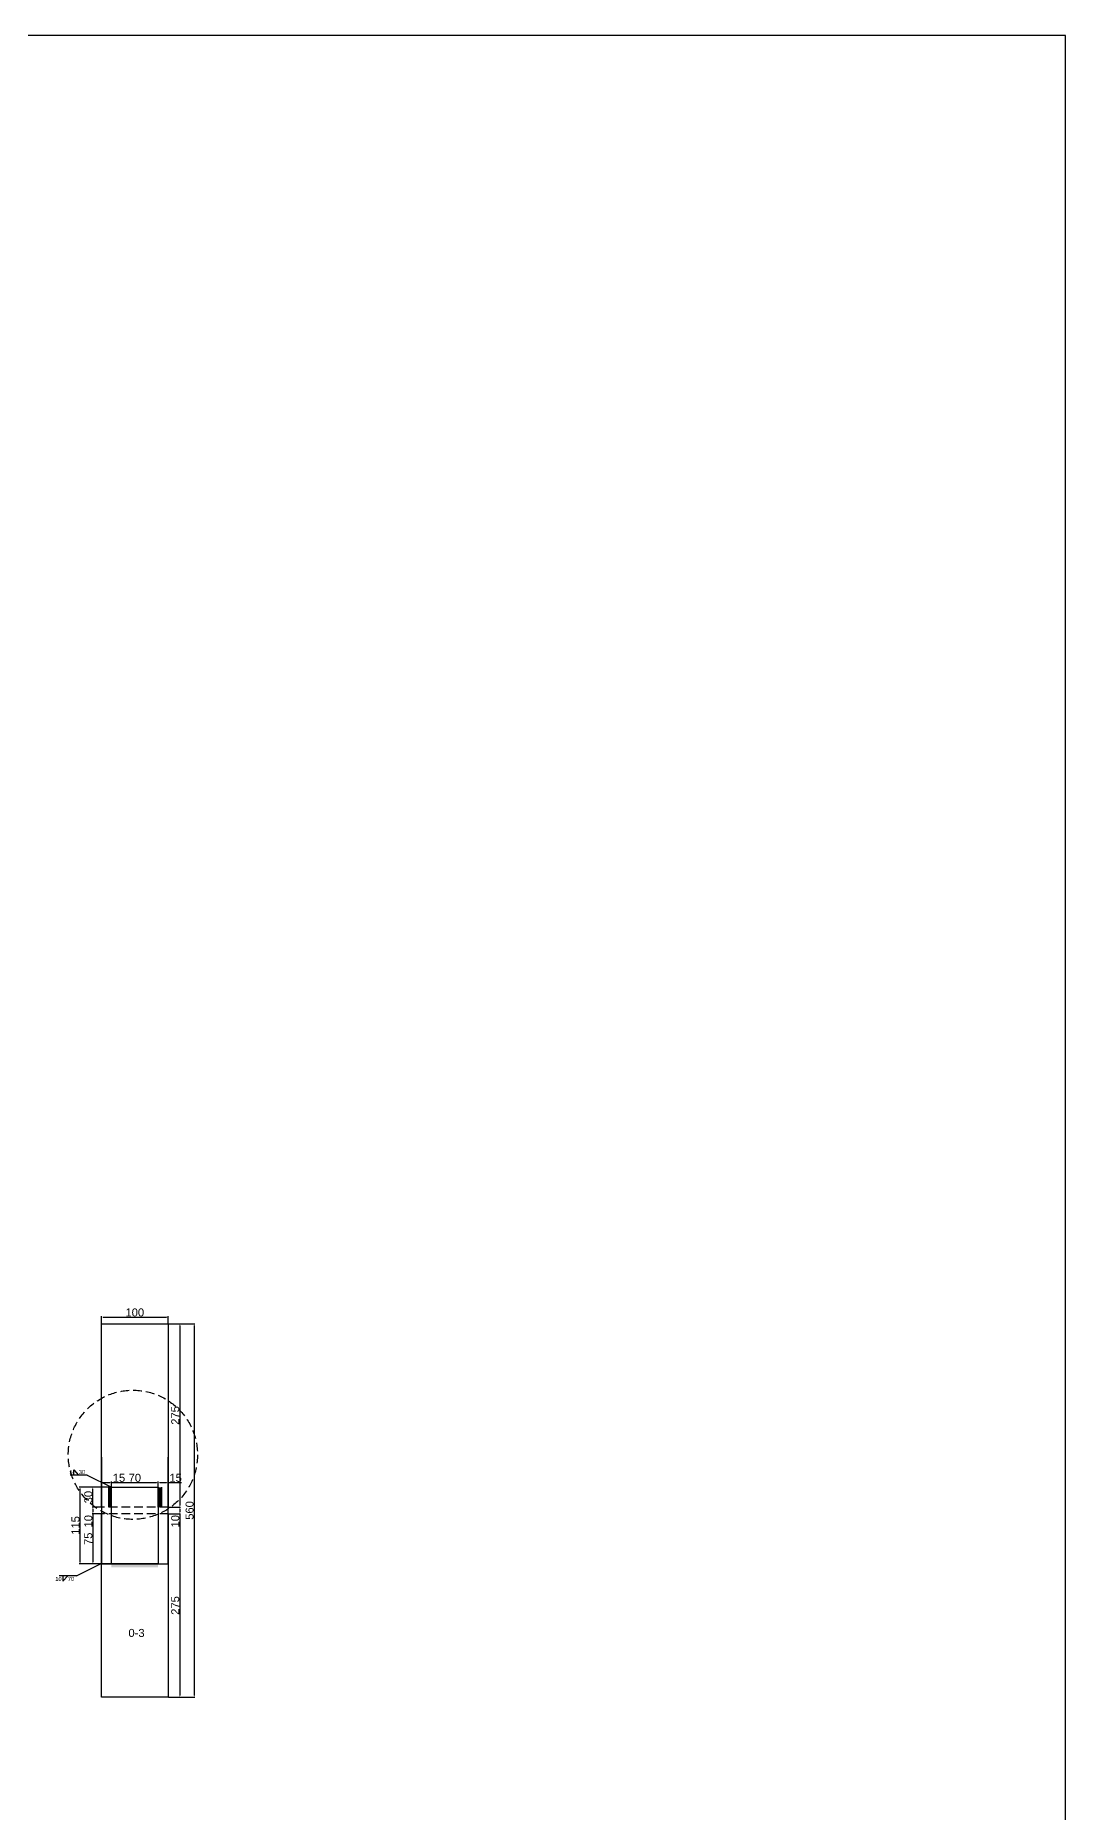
# Model space of a CAD drawing. Header units: millimetres. Extents: x 1455 to 24185, y -7314 to 4772.
# Drawn here: x 22640 to 24185, y 1693 to 4358 of the extents above; entities that cross this region are included whole.
import ezdxf

# ---------------------------------------------------------------- set-up
doc = ezdxf.new("R2010")
doc.units = ezdxf.units.MM
doc.linetypes.add('DASHED', pattern=[19.05, 12.7, -6.35])
for name, color, linetype in [('切平处', 3, 'DASHED'), ('尺寸标注', 6, 'Continuous'), ('标号', 4, 'Continuous'), ('焊缝', 250, 'Continuous')]:
    doc.layers.add(name, color=color, linetype=linetype)
doc.styles.get("Standard").update_dxf_attribs({"font": 'arial.ttf'})
doc.dimstyles.new('ISO-25-JHF', dxfattribs={"dimtxt": 12, "dimasz": 2.5, "dimexe": 1.25, "dimexo": 0.625, "dimtad": 1, "dimtxsty": 'Standard', "dimcen": 2.5, "dimadec": 0, "dimazin": 0, "dimtfac": 1, "dimtmove": 0, "dimatfit": 3, "dimfxl": 1, "dimarcsym": 0})

# ---------------------------------------------------------------- blocks, each defined once
blk = doc.blocks.new('*D1605')
at = {"layer": 'Defpoints', "color": 0, "transparency": 16777216}
for p in [(22738.8, 2426.3), (22838.8, 2436.4), (22838.8, 2426.3)]:
    blk.add_point(p, dxfattribs=at)
at = {"layer": '尺寸标注', "color": 0, "lineweight": -2, "transparency": 16777216}
for p, q in [((22738.8, 2426.9), (22738.8, 2437.7)), ((22741.3, 2436.4), (22836.3, 2436.4)), ((22838.8, 2426.9), (22838.8, 2437.7))]:
    blk.add_line(p, q, dxfattribs=at)
at = {"layer": '尺寸标注', "color": 0, "transparency": 16777216}
for points in [[(22741.3, 2436.8), (22741.3, 2436), (22738.8, 2436.4)], [(22836.3, 2436.8), (22836.3, 2436), (22838.8, 2436.4)]]:
    blk.add_solid(points, dxfattribs=at)
at = {"layer": '尺寸标注', "color": 0, "transparency": 16777216, "insert": (22788.8, 2443.2), "char_height": 12, "attachment_point": 5}
blk.add_mtext('100', dxfattribs=at)
blk = doc.blocks.new('*D1606')
at = {"layer": 'Defpoints', "color": 0, "transparency": 16777216}
for p in [(22838.8, 2426.3), (22838.8, 2151.3), (22856.3, 2151.3)]:
    blk.add_point(p, dxfattribs=at)
at = {"layer": '尺寸标注', "color": 0, "lineweight": -2, "transparency": 16777216}
for p, q in [((22839.4, 2426.3), (22857.5, 2426.3)), ((22856.3, 2423.8), (22856.3, 2153.8)), ((22839.4, 2151.3), (22857.5, 2151.3))]:
    blk.add_line(p, q, dxfattribs=at)
at = {"layer": '尺寸标注', "color": 0, "transparency": 16777216}
for points in [[(22855.9, 2423.8), (22856.7, 2423.8), (22856.3, 2426.3)], [(22855.9, 2153.8), (22856.7, 2153.8), (22856.3, 2151.3)]]:
    blk.add_solid(points, dxfattribs=at)
at = {"layer": '尺寸标注', "color": 0, "transparency": 16777216, "insert": (22849.5, 2288.8), "char_height": 12, "attachment_point": 5, "rotation": 90}
blk.add_mtext('275', dxfattribs=at)
blk = doc.blocks.new('*D1607')
at = {"layer": 'Defpoints', "color": 0, "transparency": 16777216}
for p in [(22838.8, 2151.3), (22838.8, 2141.3), (22856.3, 2141.3)]:
    blk.add_point(p, dxfattribs=at)
at = {"layer": '尺寸标注', "color": 0, "lineweight": -2, "transparency": 16777216}
for p, q in [((22839.4, 2151.3), (22857.5, 2151.3)), ((22839.4, 2141.3), (22857.5, 2141.3)), ((22856.3, 2148.8), (22856.3, 2143.8)), ((22856.3, 2141.3), (22856.3, 2121.5))]:
    blk.add_line(p, q, dxfattribs=at)
at = {"layer": '尺寸标注', "color": 0, "transparency": 16777216}
for points in [[(22855.9, 2148.8), (22856.7, 2148.8), (22856.3, 2151.3)], [(22855.9, 2143.8), (22856.7, 2143.8), (22856.3, 2141.3)]]:
    blk.add_solid(points, dxfattribs=at)
at = {"layer": '尺寸标注', "color": 0, "transparency": 16777216, "insert": (22849.5, 2130.1), "char_height": 12, "attachment_point": 5, "rotation": 90}
blk.add_mtext('10', dxfattribs=at)
blk = doc.blocks.new('*D1608')
at = {"layer": 'Defpoints', "color": 0, "transparency": 16777216}
for p in [(22838.8, 2141.3), (22838.8, 1866.3), (22856.3, 1866.3)]:
    blk.add_point(p, dxfattribs=at)
at = {"layer": '尺寸标注', "color": 0, "lineweight": -2, "transparency": 16777216}
for p, q in [((22839.4, 2141.3), (22857.5, 2141.3)), ((22856.3, 2138.8), (22856.3, 1868.8)), ((22839.4, 1866.3), (22857.5, 1866.3))]:
    blk.add_line(p, q, dxfattribs=at)
at = {"layer": '尺寸标注', "color": 0, "transparency": 16777216}
for points in [[(22855.9, 2138.8), (22856.7, 2138.8), (22856.3, 2141.3)], [(22855.9, 1868.8), (22856.7, 1868.8), (22856.3, 1866.3)]]:
    blk.add_solid(points, dxfattribs=at)
at = {"layer": '尺寸标注', "color": 0, "transparency": 16777216, "insert": (22849.5, 2003.8), "char_height": 12, "attachment_point": 5, "rotation": 90}
blk.add_mtext('275', dxfattribs=at)
blk = doc.blocks.new('*D1481')
at = {"layer": 'Defpoints', "color": 0, "transparency": 16777216}
for p in [(22838.8, 2426.3), (22838.8, 1866.3), (22877.7, 1866.3)]:
    blk.add_point(p, dxfattribs=at)
at = {"layer": '尺寸标注', "color": 0, "lineweight": -2, "transparency": 16777216}
for p, q in [((22839.4, 2426.3), (22879, 2426.3)), ((22877.7, 2423.8), (22877.7, 1868.8)), ((22839.4, 1866.3), (22879, 1866.3))]:
    blk.add_line(p, q, dxfattribs=at)
at = {"layer": '尺寸标注', "color": 0, "transparency": 16777216}
for points in [[(22877.3, 2423.8), (22878.2, 2423.8), (22877.7, 2426.3)], [(22877.3, 1868.8), (22878.2, 1868.8), (22877.7, 1866.3)]]:
    blk.add_solid(points, dxfattribs=at)
at = {"layer": '尺寸标注', "color": 0, "transparency": 16777216, "insert": (22871, 2146.3), "char_height": 12, "attachment_point": 5, "rotation": 90}
blk.add_mtext('560', dxfattribs=at)
blk = doc.blocks.new('*D1609')
at = {"layer": 'Defpoints', "color": 0, "transparency": 16777216}
for p in [(22706.6, 2181.3), (22753.8, 2181.3), (22753.8, 2066.3)]:
    blk.add_point(p, dxfattribs=at)
at = {"layer": '尺寸标注', "color": 0, "lineweight": -2, "transparency": 16777216}
for p, q in [((22753.2, 2181.3), (22705.4, 2181.3)), ((22706.6, 2068.8), (22706.6, 2178.8)), ((22753.2, 2066.3), (22705.4, 2066.3))]:
    blk.add_line(p, q, dxfattribs=at)
at = {"layer": '尺寸标注', "color": 0, "transparency": 16777216}
for points in [[(22706.2, 2178.8), (22707.1, 2178.8), (22706.6, 2181.3)], [(22706.2, 2068.8), (22707.1, 2068.8), (22706.6, 2066.3)]]:
    blk.add_solid(points, dxfattribs=at)
at = {"layer": '尺寸标注', "color": 0, "transparency": 16777216, "insert": (22699.9, 2123.8), "char_height": 12, "attachment_point": 5, "rotation": 90}
blk.add_mtext('115', dxfattribs=at)
blk = doc.blocks.new('*D1482')
at = {"layer": 'Defpoints', "color": 0, "transparency": 16777216}
for p in [(22725.9, 2181.3), (22738.8, 2181.3), (22738.8, 2151.3)]:
    blk.add_point(p, dxfattribs=at)
at = {"layer": '尺寸标注', "color": 0, "lineweight": -2, "transparency": 16777216}
for p, q in [((22738.2, 2181.3), (22724.6, 2181.3)), ((22725.9, 2153.8), (22725.9, 2178.8)), ((22738.2, 2151.3), (22724.6, 2151.3))]:
    blk.add_line(p, q, dxfattribs=at)
at = {"layer": '尺寸标注', "color": 0, "transparency": 16777216}
for points in [[(22725.4, 2178.8), (22726.3, 2178.8), (22725.9, 2181.3)], [(22725.4, 2153.8), (22726.3, 2153.8), (22725.9, 2151.3)]]:
    blk.add_solid(points, dxfattribs=at)
at = {"layer": '尺寸标注', "color": 0, "transparency": 16777216, "insert": (22719.1, 2166.3), "char_height": 12, "attachment_point": 5, "rotation": 90}
blk.add_mtext('30', dxfattribs=at)
blk = doc.blocks.new('*D1610')
at = {"layer": 'Defpoints', "color": 0, "transparency": 16777216}
for p in [(22753.8, 2188.4), (22738.8, 2181.3), (22753.8, 2181.3)]:
    blk.add_point(p, dxfattribs=at)
at = {"layer": '尺寸标注', "color": 0, "lineweight": -2, "transparency": 16777216}
for p, q in [((22738.8, 2181.9), (22738.8, 2189.7)), ((22741.3, 2188.4), (22751.3, 2188.4)), ((22753.8, 2181.9), (22753.8, 2189.7)), ((22753.8, 2188.4), (22773.7, 2188.4))]:
    blk.add_line(p, q, dxfattribs=at)
at = {"layer": '尺寸标注', "color": 0, "transparency": 16777216}
for points in [[(22741.3, 2188.9), (22741.3, 2188), (22738.8, 2188.4)], [(22751.3, 2188.9), (22751.3, 2188), (22753.8, 2188.4)]]:
    blk.add_solid(points, dxfattribs=at)
at = {"layer": '尺寸标注', "color": 0, "transparency": 16777216, "insert": (22765, 2195.2), "char_height": 12, "attachment_point": 5}
blk.add_mtext('15', dxfattribs=at)
blk = doc.blocks.new('*D1611')
at = {"layer": 'Defpoints', "color": 0, "transparency": 16777216}
for p in [(22823.8, 2188.4), (22753.8, 2181.3), (22823.8, 2181.3)]:
    blk.add_point(p, dxfattribs=at)
at = {"layer": '尺寸标注', "color": 0, "lineweight": -2, "transparency": 16777216}
for p, q in [((22753.8, 2181.9), (22753.8, 2189.7)), ((22756.3, 2188.4), (22821.3, 2188.4)), ((22823.8, 2181.9), (22823.8, 2189.7))]:
    blk.add_line(p, q, dxfattribs=at)
at = {"layer": '尺寸标注', "color": 0, "transparency": 16777216}
for points in [[(22756.3, 2188.9), (22756.3, 2188), (22753.8, 2188.4)], [(22821.3, 2188.9), (22821.3, 2188), (22823.8, 2188.4)]]:
    blk.add_solid(points, dxfattribs=at)
at = {"layer": '尺寸标注', "color": 0, "transparency": 16777216, "insert": (22788.8, 2195.2), "char_height": 12, "attachment_point": 5}
blk.add_mtext('70', dxfattribs=at)
blk = doc.blocks.new('*D1612')
at = {"layer": 'Defpoints', "color": 0, "transparency": 16777216}
for p in [(22838.8, 2188.4), (22823.8, 2181.3), (22838.8, 2181.3)]:
    blk.add_point(p, dxfattribs=at)
at = {"layer": '尺寸标注', "color": 0, "lineweight": -2, "transparency": 16777216}
for p, q in [((22823.8, 2181.9), (22823.8, 2189.7)), ((22826.3, 2188.4), (22836.3, 2188.4)), ((22838.8, 2181.9), (22838.8, 2189.7)), ((22838.8, 2188.4), (22858.7, 2188.4))]:
    blk.add_line(p, q, dxfattribs=at)
at = {"layer": '尺寸标注', "color": 0, "transparency": 16777216}
for points in [[(22826.3, 2188.9), (22826.3, 2188), (22823.8, 2188.4)], [(22836.3, 2188.9), (22836.3, 2188), (22838.8, 2188.4)]]:
    blk.add_solid(points, dxfattribs=at)
at = {"layer": '尺寸标注', "color": 0, "transparency": 16777216, "insert": (22850, 2195.2), "char_height": 12, "attachment_point": 5}
blk.add_mtext('15', dxfattribs=at)
blk = doc.blocks.new('*D1613')
at = {"layer": 'Defpoints', "color": 0, "transparency": 16777216}
for p in [(22725.9, 2141.3), (22738.8, 2151.3), (22738.8, 2141.3)]:
    blk.add_point(p, dxfattribs=at)
at = {"layer": '尺寸标注', "color": 0, "lineweight": -2, "transparency": 16777216}
for p, q in [((22738.2, 2151.3), (22724.6, 2151.3)), ((22738.2, 2141.3), (22724.6, 2141.3)), ((22725.9, 2148.8), (22725.9, 2143.8)), ((22725.9, 2141.3), (22725.9, 2121.5))]:
    blk.add_line(p, q, dxfattribs=at)
at = {"layer": '尺寸标注', "color": 0, "transparency": 16777216}
for points in [[(22725.4, 2148.8), (22726.3, 2148.8), (22725.9, 2151.3)], [(22725.4, 2143.8), (22726.3, 2143.8), (22725.9, 2141.3)]]:
    blk.add_solid(points, dxfattribs=at)
at = {"layer": '尺寸标注', "color": 0, "transparency": 16777216, "insert": (22719.1, 2130.1), "char_height": 12, "attachment_point": 5, "rotation": 90}
blk.add_mtext('10', dxfattribs=at)
blk = doc.blocks.new('*D1614')
at = {"layer": 'Defpoints', "color": 0, "transparency": 16777216}
for p in [(22738.8, 2141.3), (22725.9, 2066.3), (22738.8, 2066.3)]:
    blk.add_point(p, dxfattribs=at)
at = {"layer": '尺寸标注', "color": 0, "lineweight": -2, "transparency": 16777216}
for p, q in [((22738.2, 2141.3), (22724.6, 2141.3)), ((22725.9, 2138.8), (22725.9, 2068.8)), ((22738.2, 2066.3), (22724.6, 2066.3))]:
    blk.add_line(p, q, dxfattribs=at)
at = {"layer": '尺寸标注', "color": 0, "transparency": 16777216}
for points in [[(22725.4, 2138.8), (22726.3, 2138.8), (22725.9, 2141.3)], [(22725.4, 2068.8), (22726.3, 2068.8), (22725.9, 2066.3)]]:
    blk.add_solid(points, dxfattribs=at)
at = {"layer": '尺寸标注', "color": 0, "transparency": 16777216, "insert": (22719.1, 2103.8), "char_height": 12, "attachment_point": 5, "rotation": 90}
blk.add_mtext('75', dxfattribs=at)

msp = doc.modelspace()

# ---------------------------------------------------------------- hatches: boundary and pattern name
at = {"layer": '焊缝'}
h = msp.add_hatch(color=250, dxfattribs=at)
h.dxf.hatch_style = 1
h.paths.add_polyline_path([(22753.804, 2181.11), (22748.804, 2181.11), (22748.804, 2151.11), (22753.804, 2151.11)])
h = msp.add_hatch(color=250, dxfattribs=at)
h.dxf.hatch_style = 1
h.paths.add_polyline_path([(22823.804, 2181.11), (22828.804, 2181.089), (22828.804, 2151.11), (22823.804, 2151.11)])
h = msp.add_hatch(color=250, dxfattribs=at)
h.dxf.hatch_style = 1
h.paths.add_polyline_path([(22753.804, 2061.11), (22753.804, 2066.11), (22823.804, 2066.11), (22823.804, 2061.11)])

# ---------------------------------------------------------------- linework, layer by layer
for p, q in [((24184.578, 4358.244), (14772.062, 4358.244)), ((24184.578, -971.491), (24184.578, 4358.244)), ((22738.804, 2426.273), (22838.804, 2426.273)), ((22738.804, 2151.273), (22738.804, 2426.273)), ((22838.804, 2426.273), (22838.804, 2151.273)), ((22738.804, 2226.273), (22738.804, 2066.273)), ((22838.804, 2066.273), (22838.804, 2226.273)), ((22753.804, 2181.273), (22823.804, 2181.273)), ((22753.804, 2066.273), (22753.804, 2181.273)), ((22753.804, 2181.273), (22823.804, 2181.273)), ((22823.804, 2181.273), (22823.804, 2066.273)), ((22738.804, 1866.273), (22738.804, 2141.273)), ((22838.804, 2141.273), (22838.804, 1866.273)), ((22738.804, 2066.273), (22838.804, 2066.273)), ((22823.804, 2066.273), (22753.804, 2066.273)), ((22838.804, 1866.273), (22738.804, 1866.273))]:
    msp.add_line(p, q)
at = {"linetype": 'DASHED'}
for p, q in [((22838.804, 2151.273), (22738.804, 2151.273)), ((22838.804, 2141.273), (22738.804, 2141.273))]:
    msp.add_line(p, q, dxfattribs=at)
at = {"layer": '切平处'}
msp.add_circle((22785.9, 2229.8), 96.875, dxfattribs=at)
at = {"layer": '尺寸标注'}
for p, q in [((22717.412, 2199.463), (22691.65, 2199.463)), ((22697.299, 2199.463), (22697.299, 2207.228)), ((22697.299, 2207.228), (22704.531, 2199.463)), ((22717.412, 2199.463), (22753.804, 2181.273)), ((22701.099, 2048.084), (22737.49, 2066.273)), ((22701.099, 2048.084), (22675.336, 2048.084)), ((22680.986, 2048.084), (22680.986, 2040.319)), ((22680.986, 2040.319), (22688.217, 2048.084))]:
    msp.add_line(p, q, dxfattribs=at)
at = {"layer": '焊缝'}
for p, q in [((22753.804, 2151.11), (22753.804, 2181.11)), ((22823.804, 2151.11), (22823.804, 2181.11)), ((22828.804, 2181.089), (22828.804, 2151.11)), ((22738.804, 2066.11), (22838.804, 2066.11))]:
    msp.add_line(p, q, dxfattribs=at)

# ---------------------------------------------------------------- texts
at = {"layer": '尺寸标注', "char_height": 6}
for s, insert, attachment_point in [('5    30', (22690.829, 2206.98), 1), ('\\pt0;10    70', (22669.644, 2040.566), 7)]:
    msp.add_mtext_dynamic_manual_height_columns(s, width=68.30832, gutter_width=12.5, heights=[0], dxfattribs=dict(at, insert=insert, attachment_point=attachment_point))
at = {"layer": '标号', "insert": (22779.22, 1956.439), "char_height": 12, "attachment_point": 7}
msp.add_mtext_dynamic_manual_height_columns('0-3', width=70.10425, gutter_width=12.5, heights=[0], dxfattribs=at)

# ---------------------------------------------------------------- dimensions: what is measured, and where the dimension line sits
at = {"layer": '尺寸标注'}
for p1, p2, distance, picture, middle in [((22738.804, 2426.273), (22838.804, 2426.273), 10.138, '*D1605', (22788.804, 2443.163)), ((22838.804, 2426.273), (22838.804, 2151.273), 17.478, '*D1606', (22849.53, 2288.773)), ((22838.804, 2426.273), (22838.804, 1866.273), 38.931, '*D1481', (22870.982, 2146.273)), ((22738.804, 2181.273), (22753.804, 2181.273), 7.173, '*D1610', (22765.004, 2195.198)), ((22753.804, 2181.273), (22823.804, 2181.273), 7.173, '*D1611', (22788.804, 2195.198)), ((22823.804, 2181.273), (22838.804, 2181.273), 7.173, '*D1612', (22850.004, 2195.198)), ((22753.804, 2066.273), (22753.804, 2181.273), 47.158, '*D1609', (22699.894, 2123.773)), ((22738.804, 2151.273), (22738.804, 2181.273), 12.951, '*D1482', (22719.097, 2166.273)), ((22738.804, 2151.273), (22738.804, 2141.273), -12.951, '*D1613', (22719.101, 2130.139)), ((22738.804, 2141.273), (22738.804, 2066.273), -12.951, '*D1614', (22719.126, 2103.773)), ((22838.804, 2151.273), (22838.804, 2141.273), 17.478, '*D1607', (22849.53, 2130.139)), ((22838.804, 2141.273), (22838.804, 1866.273), 17.478, '*D1608', (22849.53, 2003.773))]:
    dim = msp.add_aligned_dim(p1=p1, p2=p2, distance=distance, dimstyle='ISO-25-JHF', dxfattribs=at)
    dim.commit()
    dim.dimension.update_dxf_attribs({"geometry": picture, "text_midpoint": middle})

doc.saveas('drawing.dxf')
